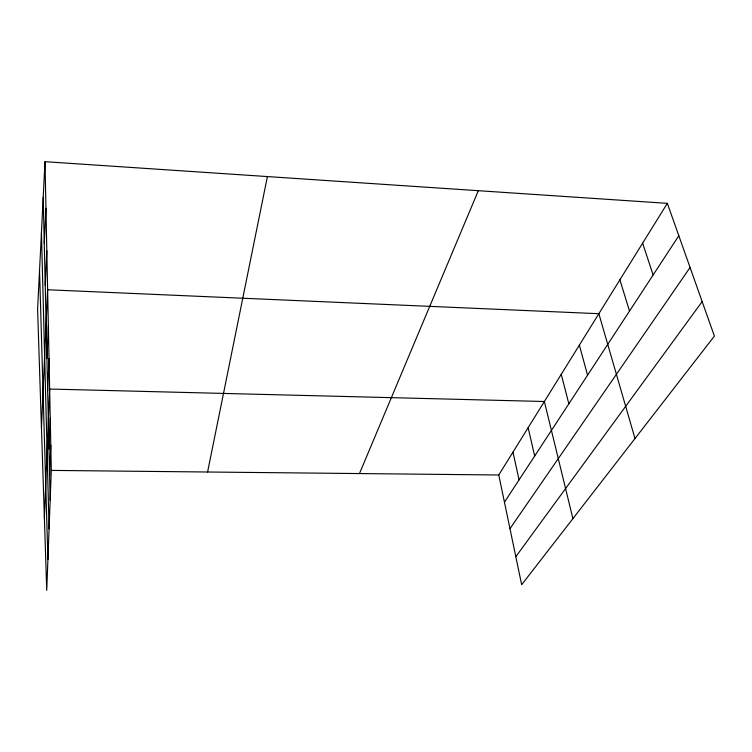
<?xml version="1.0" encoding="UTF-8"?>
<svg xmlns="http://www.w3.org/2000/svg" width="752" height="752" viewBox="0 0 752 752"><rect width="100%" height="100%" fill="white"/><g stroke="black" fill="none" stroke-linecap="round" stroke-linejoin="round"><path stroke-width="1.13" d="M49.613 475.527L50.788 445.222M44.998 161.68L51.305 470.404L46.737 590.32L37.6 309.147L44.998 161.68L667.334 203.35L714.4 336.097L521.662 584.727L498.773 474.991L667.334 203.35M44.377 517.808L49.641 389.038L544.373 401.512L572.902 518.626M49.002 449.141L50.234 418.178M47.658 390.852L49.021 358.516M41.454 427.813L47.611 289.755L598.855 313.706L634.989 438.538M46.915 358.544L48.344 325.531M45.233 285.196L46.821 250.83M44.265 243.338L45.947 208.313M207.59 472.002L267.402 176.579M359.475 473.563L478.31 190.698M504.451 502.233L678.812 235.724M509.969 528.665L690.073 267.486M515.816 556.696L702.161 301.59M51.305 470.404L498.773 474.991M642.631 243.159L653.131 274.969M619.883 279.829L629.518 311.065M579.369 345.121L587.566 375.201M561.255 374.308L568.841 403.815M528.139 427.672L534.681 456.022M512.977 452.112L519.068 479.898M39.536 270.494L47.912 559.563M41.445 232.518L49.077 528.891M43.202 197.334L50.177 500.052"/></g></svg>
